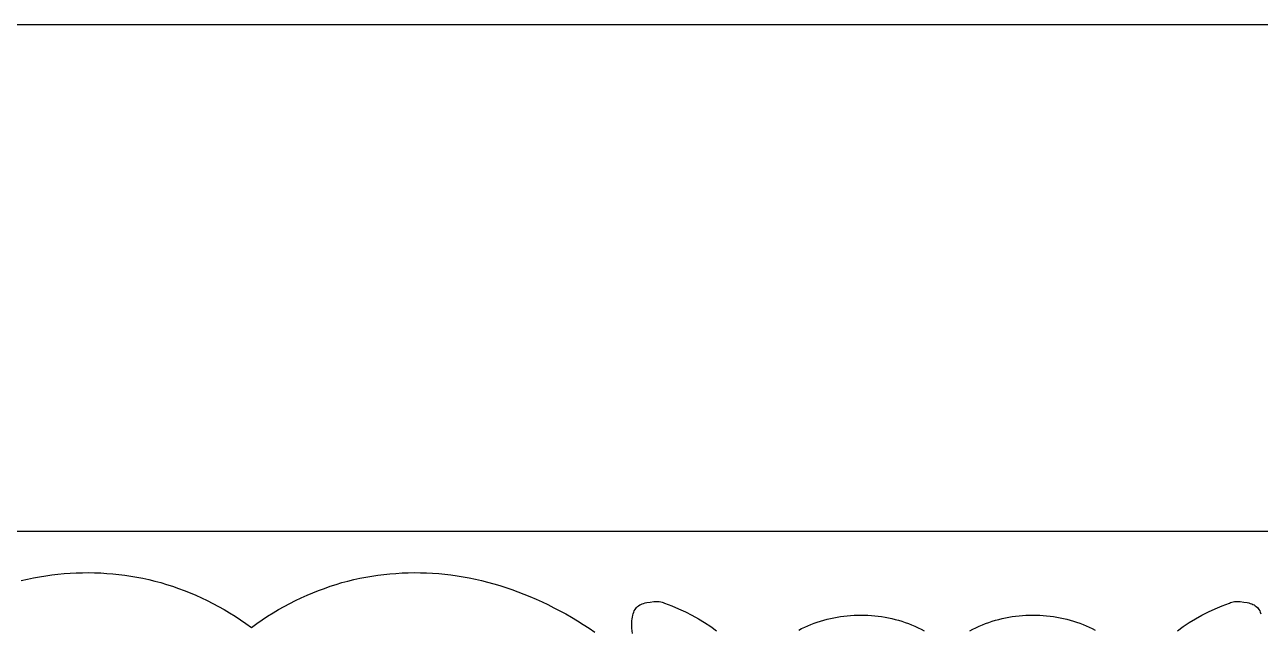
# Model space of a CAD drawing. Extents: x -335 to 335, y -262 to 262.
# Drawn here: x -22.8 to 99.2, y 202.9 to 262.5 of the extents above; entities that cross this region are included whole.
import ezdxf

# ---------------------------------------------------------------- set-up
doc = ezdxf.new("R2010")
doc.units = 0
doc.layers.add('LAYER_1', color=18, linetype='CONTINUOUS')

msp = doc.modelspace()

# ---------------------------------------------------------------- linework, layer by layer
at = {"layer": 'LAYER_1'}
for points in [[(335, -262.5), (335, 72.5), (140, 262.5), (-335, 262.5), (-335, -262.5)], [(185.59, 148.27), (119.67, 212.5), (-285, 212.5), (-285, -212.5), (285, -212.5), (285, 49.82), (192.78, 141.45)]]:
    msp.add_lwpolyline(points, close=True, dxfattribs=at)
for points in [[(-23.11, 207.66), (-22.51, 207.8), (-21.91, 207.92), (-21.3, 208.03), (-20.7, 208.13), (-20.09, 208.22), (-19.49, 208.29), (-18.89, 208.35), (-18.28, 208.39), (-17.68, 208.42), (-17.07, 208.44), (-16.47, 208.45), (-15.87, 208.44), (-15.27, 208.42), (-14.67, 208.38), (-14.07, 208.33), (-13.47, 208.27), (-12.88, 208.2), (-12.28, 208.11), (-11.69, 208), (-11.1, 207.89), (-10.51, 207.76), (-9.92, 207.61), (-9.34, 207.46), (-8.76, 207.29), (-8.18, 207.1), (-7.6, 206.9), (-7.03, 206.69), (-6.45, 206.46), (-5.89, 206.22), (-5.32, 205.97), (-4.76, 205.7), (-4.2, 205.42), (-3.64, 205.12), (-3.09, 204.81), (-2.54, 204.49), (-2, 204.15), (-1.46, 203.79), (-0.93, 203.43), (-0.39, 203.05), (0.14, 203.43), (0.67, 203.79), (1.21, 204.15), (1.76, 204.49), (2.3, 204.81), (2.86, 205.12), (3.41, 205.42), (3.97, 205.7), (4.53, 205.97), (5.1, 206.22), (5.67, 206.46), (6.24, 206.69), (6.81, 206.9), (7.39, 207.1), (7.97, 207.29), (8.55, 207.46), (9.14, 207.61), (9.72, 207.76), (10.31, 207.89), (10.9, 208), (11.5, 208.11), (12.09, 208.2), (12.69, 208.27), (13.28, 208.33), (13.88, 208.38), (14.48, 208.42), (15.08, 208.44), (15.68, 208.45), (16.29, 208.44), (16.89, 208.42), (17.49, 208.39), (18.1, 208.35), (18.7, 208.29), (19.31, 208.22), (19.91, 208.13), (20.52, 208.03), (21.12, 207.92), (21.72, 207.8), (22.33, 207.66), (22.93, 207.51), (23.53, 207.35), (24.13, 207.17), (24.73, 206.98), (25.33, 206.78), (25.92, 206.56), (26.52, 206.33), (27.11, 206.09), (27.71, 205.83), (28.3, 205.57), (28.89, 205.29), (29.47, 204.99), (30.06, 204.69), (30.64, 204.37), (31.22, 204.04), (31.79, 203.69), (32.37, 203.34), (32.94, 202.97), (33.5, 202.59)], [(37.23, 202.43), (37.18, 202.98), (37.17, 203.23), (37.17, 203.46), (37.18, 203.68), (37.2, 203.88), (37.22, 204.07), (37.26, 204.24), (37.3, 204.4), (37.35, 204.55), (37.41, 204.68), (37.48, 204.8), (37.55, 204.91), (37.64, 205.01), (37.73, 205.1), (37.84, 205.18), (37.95, 205.26), (38.07, 205.32), (38.2, 205.37), (38.33, 205.42), (38.48, 205.46), (38.64, 205.5), (38.97, 205.55), (39.35, 205.59), (39.48, 205.61), (39.61, 205.61), (39.75, 205.61), (39.88, 205.6), (40.02, 205.58), (40.15, 205.54), (40.27, 205.5), (40.4, 205.44), (41.1, 205.18), (41.78, 204.89), (42.45, 204.59), (43.1, 204.25), (43.74, 203.9), (44.35, 203.53), (44.95, 203.13), (45.53, 202.72)], [(91.03, 202.72), (91.6, 203.13), (92.2, 203.53), (92.82, 203.9), (93.45, 204.25), (94.11, 204.59), (94.77, 204.89), (95.46, 205.18), (96.16, 205.44), (96.28, 205.5), (96.41, 205.54), (96.54, 205.58), (96.67, 205.6), (96.81, 205.61), (96.94, 205.61), (97.08, 205.61), (97.21, 205.59), (97.58, 205.55), (97.92, 205.5), (98.08, 205.46), (98.22, 205.42), (98.36, 205.37), (98.49, 205.32), (98.61, 205.26), (98.72, 205.18), (98.82, 205.1), (98.92, 205.01), (99, 204.91), (99.08, 204.8), (99.15, 204.68), (99.21, 204.55), (99.26, 204.4)], [(53.64, 202.78), (53.93, 202.93), (54.23, 203.07), (54.54, 203.21), (54.85, 203.33), (55.16, 203.45), (55.47, 203.56), (55.79, 203.67), (56.12, 203.76), (56.44, 203.85), (56.77, 203.93), (57.1, 204), (57.43, 204.06), (57.76, 204.11), (58.1, 204.16), (58.44, 204.2), (58.77, 204.23), (59.11, 204.25), (59.45, 204.26), (59.79, 204.26), (60.13, 204.26), (60.48, 204.25), (60.82, 204.23), (61.16, 204.2), (61.49, 204.16), (61.83, 204.11), (62.17, 204.06), (62.5, 203.99), (62.84, 203.92), (63.17, 203.84), (63.5, 203.75), (63.83, 203.65), (64.15, 203.54), (64.47, 203.43), (64.79, 203.3), (65.11, 203.17), (65.42, 203.02), (65.72, 202.87), (66.03, 202.71)], [(70.53, 202.71), (70.83, 202.87), (71.14, 203.02), (71.45, 203.17), (71.77, 203.3), (72.08, 203.43), (72.41, 203.54), (72.73, 203.65), (73.06, 203.75), (73.39, 203.84), (73.72, 203.92), (74.05, 203.99), (74.39, 204.06), (74.72, 204.11), (75.06, 204.16), (75.4, 204.2), (75.74, 204.23), (76.08, 204.25), (76.42, 204.26), (76.76, 204.26), (77.1, 204.26), (77.44, 204.25), (77.78, 204.23), (78.12, 204.2), (78.46, 204.16), (78.79, 204.11), (79.13, 204.06), (79.46, 204), (79.79, 203.93), (80.12, 203.85), (80.44, 203.76), (80.76, 203.67), (81.08, 203.56), (81.4, 203.45), (81.71, 203.33), (82.02, 203.21), (82.32, 203.07), (82.62, 202.93), (82.92, 202.78)]]:
    msp.add_lwpolyline(points, dxfattribs=at)

doc.saveas('drawing.dxf')
